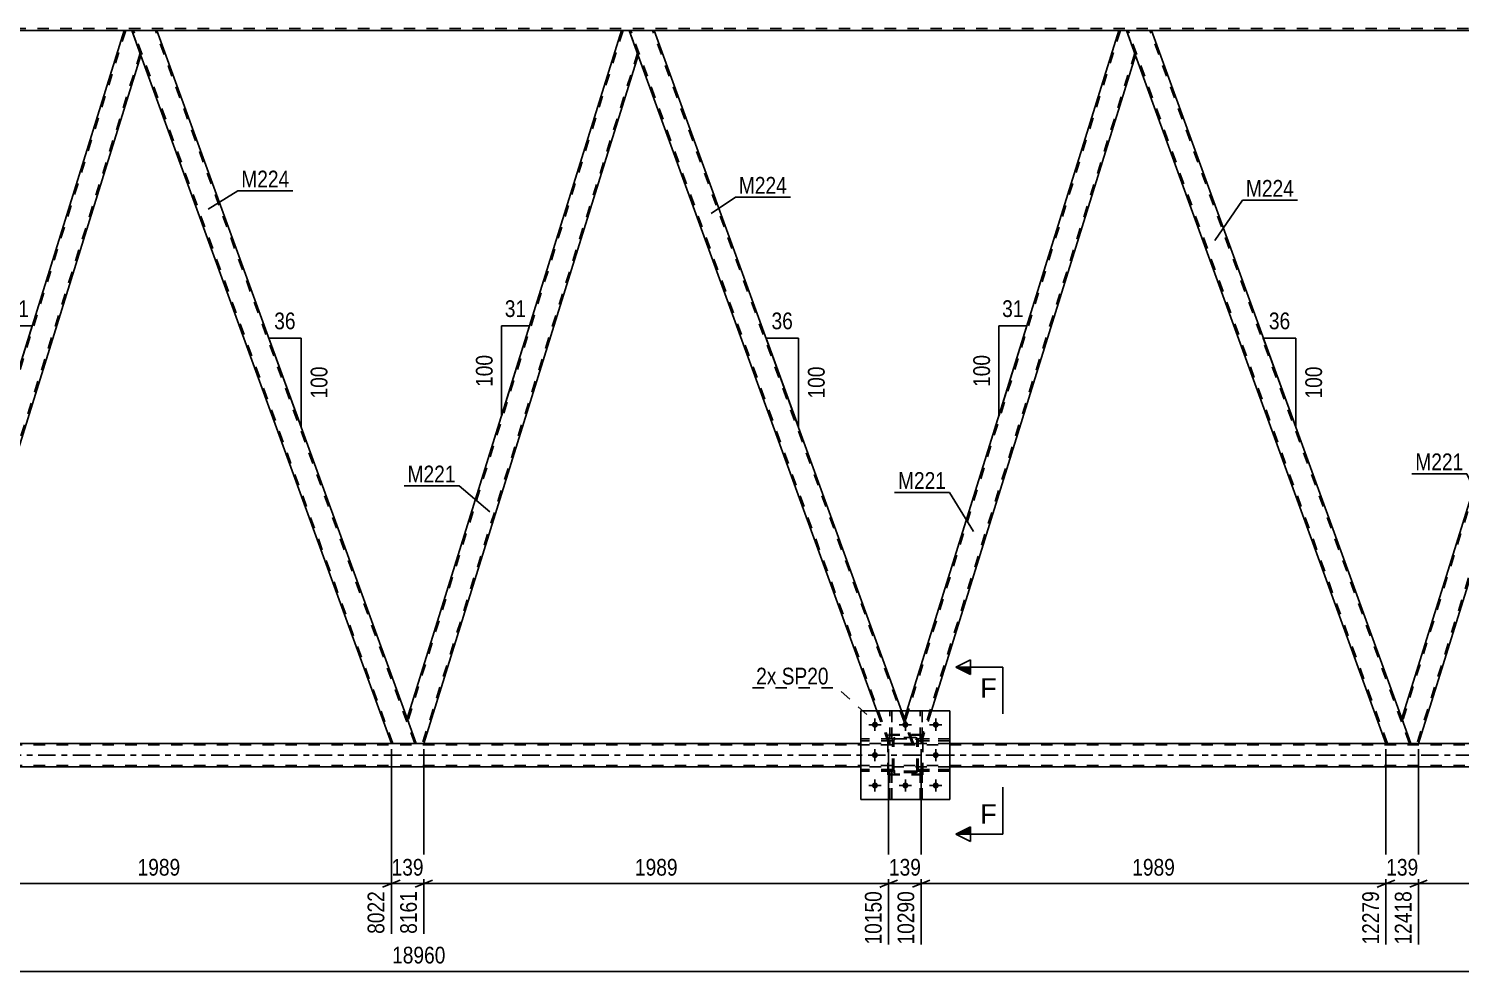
# Model space of a CAD drawing. Header units: millimetres. Extents: x 0 to 841, y 0 to 594.
# Drawn here: x 353.2 to 598.3, y 260 to 421.3 of the extents above; entities that cross this region are included whole.
import ezdxf

# ---------------------------------------------------------------- set-up
doc = ezdxf.new("R2010")
doc.units = ezdxf.units.MM
doc.linetypes.add('DXK_LINE_DOT2', pattern=[3.9198, 1.9599, -1.9599])
doc.linetypes.add('DXK_LINE_DOT3', pattern=[5.9187, 2.979, -0.9799, 0.9799, -0.9799])
doc.styles.add('Arial', font='ARIAL.TTF', dxfattribs={"height": 0.2})
doc.styles.add('Arial Narrow', font='ARIALN.TTF', dxfattribs={"height": 0.2})

# ---------------------------------------------------------------- blocks, each defined once
blk = doc.blocks.new('Part-122569384-5055 - 5043')
at = {"color": 7, "linetype": 'DXK_LINE_DOT2'}
for p, q in [((501.07, 299.5), (501.11, 299.68)), ((501.11, 299.68), (501.07, 299.5)), ((501.07, 294.46), (501.07, 299.5)), ((501.31, 299.5), (501.33, 299.59)), ((501.31, 294.46), (501.31, 299.5)), ((501.33, 299.59), (501.38, 299.67)), ((501.37, 299.94), (501.55, 299.98)), ((501.55, 299.98), (501.37, 299.94)), ((501.38, 299.67), (501.46, 299.72)), ((501.46, 299.72), (501.55, 299.74)), ((504.99, 299.98), (501.55, 299.98)), ((501.55, 299.74), (504.99, 299.74)), ((504.99, 299.98), (505.17, 299.94)), ((505.17, 299.94), (504.99, 299.98)), ((504.99, 299.74), (505.08, 299.72)), ((505.08, 299.72), (505.16, 299.67)), ((505.16, 299.67), (505.21, 299.59)), ((505.21, 299.59), (505.23, 299.5)), ((505.23, 294.46), (505.23, 299.5)), ((505.43, 299.68), (505.47, 299.5)), ((505.47, 299.5), (505.43, 299.68)), ((505.47, 294.46), (505.47, 299.5)), ((501.11, 294.27), (501.07, 294.46)), ((501.07, 294.46), (501.11, 294.27)), ((501.33, 294.37), (501.31, 294.46)), ((501.38, 294.29), (501.33, 294.37)), ((501.46, 294.24), (501.38, 294.29)), ((501.55, 294.22), (501.46, 294.24)), ((504.99, 294.22), (501.55, 294.22)), ((505.08, 294.24), (504.99, 294.22)), ((505.16, 294.29), (505.08, 294.24)), ((505.21, 294.37), (505.16, 294.29)), ((505.23, 294.46), (505.21, 294.37)), ((505.47, 294.46), (505.43, 294.27)), ((505.43, 294.27), (505.47, 294.46)), ((501.55, 293.98), (501.37, 294.01)), ((501.37, 294.01), (501.55, 293.98)), ((504.99, 293.98), (501.55, 293.98)), ((505.17, 294.01), (504.99, 293.98)), ((504.99, 293.98), (505.17, 294.01))]:
    blk.add_line(p, q, dxfattribs=at)
at = {"color": 7, "linetype": 'DXK_LINE_DOT3'}
blk.add_line((503.27, 296.98), (503.27, 296.98), dxfattribs=at)
at = {"color": 7, "linetype": 'DXK_LINE_DOT2'}
for centre, start, end in [((501.55, 299.5), 112.5, 157.5), ((501.55, 299.5), 112.5, 157.5), ((504.99, 299.5), 22.5, 67.5), ((504.99, 299.5), 22.5, 67.5), ((501.55, 294.46), 202.5, 247.5), ((501.55, 294.46), 202.5, 247.5), ((504.99, 294.46), 292.5, 337.5), ((504.99, 294.46), 292.5, 337.5)]:
    blk.add_arc(centre, 0.48, start, end, dxfattribs=at)
blk = doc.blocks.new('Part-122569384-5162 - 5043')
at = {"color": 2, "linetype": 'Continuous'}
for p, q in [((500.62, 304.58), (500.62, 304.58)), ((500.94, 304.58), (500.62, 304.58)), ((500.94, 304.58), (500.94, 304.58))]:
    blk.add_line(p, q, dxfattribs=at)
at = {"color": 7, "linetype": 'DXK_LINE_DOT2'}
for p, q in [((500.62, 299.74), (500.62, 304.58)), ((500.94, 299.74), (500.94, 304.58)), ((500.62, 300.34), (500.94, 300.34)), ((500.94, 299.74), (500.62, 299.74))]:
    blk.add_line(p, q, dxfattribs=at)
blk = doc.blocks.new('Part-122569384-5159 - 5043')
at = {"color": 7, "linetype": 'DXK_LINE_DOT2'}
for p, q in [((505.47, 299.42), (505.47, 299.74)), ((505.47, 299.74), (510.87, 299.74)), ((510.87, 299.42), (505.47, 299.42)), ((506.07, 299.42), (506.07, 299.74)), ((510.87, 299.74), (510.87, 299.42))]:
    blk.add_line(p, q, dxfattribs=at)
blk = doc.blocks.new('Part-122569384-5056 - 5043')
at = {"color": 7, "linetype": 'DXK_LINE_DOT2'}
for p, q in [((505.47, 294.22), (505.47, 294.54)), ((505.47, 294.54), (510.87, 294.54)), ((510.87, 294.22), (505.47, 294.22)), ((506.07, 294.22), (506.07, 294.54)), ((510.87, 294.54), (510.87, 294.22))]:
    blk.add_line(p, q, dxfattribs=at)
blk = doc.blocks.new('Part-122569384-5196 - 5043')
at = {"color": 2, "linetype": 'Continuous'}
for p, q in [((510.87, 304.58), (495.67, 304.58)), ((495.67, 289.38), (495.67, 304.58)), ((510.87, 289.38), (510.87, 304.58)), ((510.87, 289.38), (495.67, 289.38))]:
    blk.add_line(p, q, dxfattribs=at)
blk = doc.blocks.new('Part-122569384-5057 - 5043')
at = {"color": 7, "linetype": 'DXK_LINE_DOT2'}
for p, q in [((501.07, 299.74), (495.67, 299.74)), ((495.67, 299.42), (495.67, 299.74)), ((501.07, 299.42), (495.67, 299.42)), ((500.47, 299.42), (500.47, 299.74)), ((501.07, 299.74), (501.07, 299.42))]:
    blk.add_line(p, q, dxfattribs=at)
blk = doc.blocks.new('Part-122569384-5058 - 5043')
at = {"color": 7, "linetype": 'DXK_LINE_DOT2'}
for p, q in [((501.07, 294.54), (495.67, 294.54)), ((495.67, 294.22), (495.67, 294.54)), ((501.07, 294.22), (495.67, 294.22)), ((500.47, 294.22), (500.47, 294.54)), ((501.07, 294.54), (501.07, 294.22))]:
    blk.add_line(p, q, dxfattribs=at)
blk = doc.blocks.new('Part-122569384-5059 - 5043')
at = {"color": 2, "linetype": 'Continuous'}
for p, q in [((505.82, 304.58), (505.82, 304.58)), ((506.14, 304.58), (505.82, 304.58)), ((506.14, 304.58), (506.14, 304.58))]:
    blk.add_line(p, q, dxfattribs=at)
at = {"color": 7, "linetype": 'DXK_LINE_DOT2'}
for p, q in [((505.82, 299.74), (505.82, 304.58)), ((506.14, 299.74), (506.14, 304.58)), ((505.82, 300.34), (506.14, 300.34)), ((506.14, 299.74), (505.82, 299.74))]:
    blk.add_line(p, q, dxfattribs=at)
blk = doc.blocks.new('Part-122569384-5231 - 5043')
at = {"color": 2, "linetype": 'Continuous'}
for p, q in [((545.4, 420.98), (541.14, 420.98)), ((588.26, 303.23), (545.4, 420.98)), ((585.55, 298.98), (542.69, 416.73)), ((589.49, 298.98), (585.55, 298.98)), ((589.76, 298.98), (589.49, 298.98)), ((589.76, 298.98), (589.8, 298.98))]:
    blk.add_line(p, q, dxfattribs=at)
at = {"color": 7, "linetype": 'DXK_LINE_DOT2'}
for p, q in [((541.14, 420.98), (542.69, 416.73)), ((585.8, 298.98), (541.4, 420.98)), ((589.55, 298.98), (545.14, 420.98)), ((589.8, 298.98), (588.26, 303.23)), ((589.49, 298.98), (589.65, 298.98))]:
    blk.add_line(p, q, dxfattribs=at)
blk = doc.blocks.new('Part-122569384-5185 - 5043')
at = {"color": 7, "linetype": 'DXK_LINE_DOT2'}
for p, q in [((501.07, 299.5), (501.11, 299.68)), ((501.11, 299.68), (501.07, 299.5)), ((501.07, 294.46), (501.07, 299.5)), ((501.31, 299.5), (501.33, 299.59)), ((501.31, 294.46), (501.31, 299.5)), ((501.33, 299.59), (501.38, 299.67)), ((501.37, 299.94), (501.55, 299.98)), ((501.55, 299.98), (501.37, 299.94)), ((501.38, 299.67), (501.46, 299.72)), ((501.46, 299.72), (501.55, 299.74)), ((504.99, 299.98), (501.55, 299.98)), ((501.55, 299.74), (504.99, 299.74)), ((504.99, 299.98), (505.17, 299.94)), ((505.17, 299.94), (504.99, 299.98)), ((504.99, 299.74), (505.08, 299.72)), ((505.08, 299.72), (505.16, 299.67)), ((505.16, 299.67), (505.21, 299.59)), ((505.21, 299.59), (505.23, 299.5)), ((505.23, 294.46), (505.23, 299.5)), ((505.43, 299.68), (505.47, 299.5)), ((505.47, 299.5), (505.43, 299.68)), ((505.47, 294.46), (505.47, 299.5)), ((501.11, 294.27), (501.07, 294.46)), ((501.07, 294.46), (501.11, 294.27)), ((501.33, 294.37), (501.31, 294.46)), ((501.38, 294.29), (501.33, 294.37)), ((501.46, 294.24), (501.38, 294.29)), ((501.55, 294.22), (501.46, 294.24)), ((504.99, 294.22), (501.55, 294.22)), ((505.08, 294.24), (504.99, 294.22)), ((505.16, 294.29), (505.08, 294.24)), ((505.21, 294.37), (505.16, 294.29)), ((505.23, 294.46), (505.21, 294.37)), ((505.47, 294.46), (505.43, 294.27)), ((505.43, 294.27), (505.47, 294.46)), ((501.55, 293.98), (501.37, 294.01)), ((501.37, 294.01), (501.55, 293.98)), ((504.99, 293.98), (501.55, 293.98)), ((505.17, 294.01), (504.99, 293.98)), ((504.99, 293.98), (505.17, 294.01))]:
    blk.add_line(p, q, dxfattribs=at)
at = {"color": 7, "linetype": 'DXK_LINE_DOT3'}
blk.add_line((503.27, 296.98), (503.27, 296.98), dxfattribs=at)
at = {"color": 7, "linetype": 'DXK_LINE_DOT2'}
for centre, start, end in [((501.55, 299.5), 112.5, 157.5), ((501.55, 299.5), 112.5, 157.5), ((504.99, 299.5), 22.5, 67.5), ((504.99, 299.5), 22.5, 67.5), ((501.55, 294.46), 202.5, 247.5), ((501.55, 294.46), 202.5, 247.5), ((504.99, 294.46), 292.5, 337.5), ((504.99, 294.46), 292.5, 337.5)]:
    blk.add_arc(centre, 0.48, start, end, dxfattribs=at)
blk = doc.blocks.new('Part-122569384-5155 - 5043')
at = {"color": 7, "linetype": 'DXK_LINE_DOT2'}
for p, q in [((500.62, 299.74), (500.62, 304.58)), ((500.62, 304.58), (500.94, 304.58)), ((500.94, 304.58), (500.94, 299.74)), ((500.62, 300.34), (500.94, 300.34)), ((500.94, 299.74), (500.62, 299.74))]:
    blk.add_line(p, q, dxfattribs=at)
blk = doc.blocks.new('Part-122569384-5074 - 5043')
at = {"color": 7, "linetype": 'DXK_LINE_DOT2'}
for p, q in [((500.94, 294.22), (500.62, 294.22)), ((500.62, 294.22), (500.62, 289.38)), ((500.94, 289.38), (500.94, 294.22)), ((500.62, 293.62), (500.94, 293.62)), ((500.62, 289.38), (500.94, 289.38))]:
    blk.add_line(p, q, dxfattribs=at)
blk = doc.blocks.new('Bolt-122569384-5156 - 5043')
at = {"linetype": 'Continuous'}
for points in [[(498.59, 302.18, -1), (497.55, 302.18, -1)], [(503.79, 302.18, -1), (502.75, 302.18, -1)], [(508.99, 302.18, -1), (507.95, 302.18, -1)], [(498.59, 296.98, -1), (497.55, 296.98, -1)], [(508.99, 296.98, -1), (507.95, 296.98, -1)], [(498.59, 291.78, -1), (497.55, 291.78, -1)], [(503.79, 291.78, -1), (502.75, 291.78, -1)], [(508.99, 291.78, -1), (507.95, 291.78, -1)]]:
    blk.add_hatch(color=1, dxfattribs=at).paths.add_polyline_path(points)
at = {"color": 1, "linetype": 'Continuous'}
for p, q in [((499.11, 302.18), (497.03, 302.18)), ((498.07, 303.22), (498.07, 301.14)), ((504.31, 302.18), (502.23, 302.18)), ((503.27, 303.22), (503.27, 301.14)), ((509.51, 302.18), (507.43, 302.18)), ((508.47, 303.22), (508.47, 301.14)), ((499.11, 296.98), (497.03, 296.98)), ((498.07, 298.02), (498.07, 295.94)), ((509.51, 296.98), (507.43, 296.98)), ((508.47, 298.02), (508.47, 295.94)), ((499.11, 291.78), (497.03, 291.78)), ((498.07, 292.82), (498.07, 290.74)), ((504.31, 291.78), (502.23, 291.78)), ((503.27, 292.82), (503.27, 290.74)), ((509.51, 291.78), (507.43, 291.78)), ((508.47, 292.82), (508.47, 290.74))]:
    blk.add_line(p, q, dxfattribs=at)
blk = doc.blocks.new('Part-122569384-5081 - 5043')
at = {"color": 7, "linetype": 'DXK_LINE_DOT2'}
for p, q in [((501.07, 294.54), (495.67, 294.54)), ((495.67, 294.54), (495.67, 294.22)), ((501.07, 294.22), (495.67, 294.22)), ((500.47, 294.22), (500.47, 294.54)), ((501.07, 294.22), (501.07, 294.54))]:
    blk.add_line(p, q, dxfattribs=at)
blk = doc.blocks.new('Part-122569384-5143 - 5043')
at = {"color": 2, "linetype": 'Continuous'}
for p, q in [((624.92, 420.84), (588.26, 303.23)), ((626.42, 420.58), (627.82, 416.73)), ((627.82, 416.73), (591.12, 298.98)), ((589.8, 298.98), (588.26, 303.23)), ((591.08, 298.98), (589.8, 298.98)), ((591.12, 298.98), (591.08, 298.98))]:
    blk.add_line(p, q, dxfattribs=at)
at = {"color": 7, "linetype": 'DXK_LINE_DOT2'}
for p, q in [((625.21, 420.98), (588.39, 302.86)), ((624.96, 420.98), (624.92, 420.84)), ((626.28, 420.98), (624.96, 420.98)), ((626.42, 420.58), (626.28, 420.98)), ((627.69, 417.1), (590.87, 298.98)), ((591.12, 298.98), (591.12, 298.98))]:
    blk.add_line(p, q, dxfattribs=at)
blk = doc.blocks.new('Part-122569384-5148 - 5043')
at = {"color": 2, "linetype": 'Continuous'}
for p, q in [((460.27, 420.98), (456.01, 420.98)), ((502.63, 304.58), (460.27, 420.98)), ((498.37, 304.58), (457.56, 416.73))]:
    blk.add_line(p, q, dxfattribs=at)
at = {"color": 7, "linetype": 'DXK_LINE_DOT2'}
for p, q in [((456.01, 420.98), (457.56, 416.73)), ((500.67, 298.98), (456.26, 420.98)), ((504.41, 298.98), (460.01, 420.98)), ((500.41, 298.98), (498.37, 304.58)), ((504.67, 298.98), (502.63, 304.58)), ((504.67, 298.98), (500.41, 298.98))]:
    blk.add_line(p, q, dxfattribs=at)
blk = doc.blocks.new('Bolt-122569384-5175 - 5043')
at = {"color": 1, "linetype": 'Continuous'}
for p, q in [((497.03, 302.18), (497.72, 302.18)), ((498.07, 303.22), (498.07, 302.53)), ((498.07, 301.14), (498.07, 301.83)), ((499.11, 302.18), (498.42, 302.18)), ((502.23, 302.18), (502.92, 302.18)), ((503.27, 303.22), (503.27, 302.53)), ((503.27, 301.14), (503.27, 301.83)), ((504.31, 302.18), (503.62, 302.18)), ((507.43, 302.18), (508.12, 302.18)), ((508.47, 303.22), (508.47, 302.53)), ((508.47, 301.14), (508.47, 301.83)), ((509.51, 302.18), (508.82, 302.18)), ((497.03, 296.98), (497.72, 296.98)), ((498.07, 298.02), (498.07, 297.33)), ((498.07, 295.94), (498.07, 296.63)), ((499.11, 296.98), (498.42, 296.98)), ((507.43, 296.98), (508.12, 296.98)), ((508.47, 298.02), (508.47, 297.33)), ((508.47, 295.94), (508.47, 296.63)), ((509.51, 296.98), (508.82, 296.98)), ((497.03, 291.78), (497.72, 291.78)), ((498.07, 292.82), (498.07, 292.13)), ((499.11, 291.78), (498.42, 291.78)), ((502.23, 291.78), (502.92, 291.78)), ((503.27, 292.82), (503.27, 292.13)), ((504.31, 291.78), (503.62, 291.78)), ((507.43, 291.78), (508.12, 291.78)), ((508.47, 292.82), (508.47, 292.13)), ((509.51, 291.78), (508.82, 291.78)), ((498.07, 290.74), (498.07, 291.43)), ((503.27, 290.74), (503.27, 291.43)), ((508.47, 290.74), (508.47, 291.43))]:
    blk.add_line(p, q, dxfattribs=at)
blk = doc.blocks.new('Part-122569384-5181 - 5043')
at = {"color": 7, "linetype": 'DXK_LINE_DOT2'}
for p, q in [((505.82, 289.38), (505.82, 294.22)), ((505.82, 294.22), (506.14, 294.22)), ((506.14, 294.22), (506.14, 289.38)), ((505.82, 293.62), (506.14, 293.62)), ((506.14, 289.38), (505.82, 289.38))]:
    blk.add_line(p, q, dxfattribs=at)
blk = doc.blocks.new('Part-122569384-5186 - 5043')
at = {"color": 7, "linetype": 'DXK_LINE_DOT2'}
for p, q in [((506.27, 300.38), (500.27, 300.38)), ((500.27, 293.58), (500.27, 300.38)), ((506.27, 293.58), (506.27, 300.38)), ((506.27, 293.58), (500.27, 293.58))]:
    blk.add_line(p, q, dxfattribs=at)
blk = doc.blocks.new('Part-122569384-5191 - 5043')
at = {"color": 7, "linetype": 'DXK_LINE_DOT2'}
for p, q in [((775.43, 298.74), (94.41, 298.74)), ((420.85, 298.98), (415.28, 298.98)), ((510.87, 298.98), (495.67, 298.98)), ((591.12, 298.98), (585.55, 298.98)), ((775.43, 295.22), (94.41, 295.22)), ((510.87, 294.98), (495.67, 294.98))]:
    blk.add_line(p, q, dxfattribs=at)
at = {"color": 7, "linetype": 'DXK_LINE_DOT3'}
blk.add_line((94.41, 296.98), (775.43, 296.98), dxfattribs=at)
at = {"color": 2, "linetype": 'Continuous'}
for p, q in [((415.28, 298.98), (335.72, 298.98)), ((495.67, 298.98), (420.85, 298.98)), ((585.55, 298.98), (510.87, 298.98)), ((665.94, 298.98), (591.12, 298.98)), ((495.67, 294.98), (255.47, 294.98)), ((665.94, 294.98), (510.87, 294.98))]:
    blk.add_line(p, q, dxfattribs=at)
blk = doc.blocks.new('Part-122569384-5199 - 5043')
at = {"color": 7, "linetype": 'DXK_LINE_DOT2'}
for p, q in [((505.82, 299.74), (505.82, 304.58)), ((505.82, 304.58), (506.14, 304.58)), ((506.14, 304.58), (506.14, 299.74)), ((505.82, 300.34), (506.14, 300.34)), ((506.14, 299.74), (505.82, 299.74))]:
    blk.add_line(p, q, dxfattribs=at)
blk = doc.blocks.new('Part-122569384-5220 - 5043')
at = {"color": 7, "linetype": 'DXK_LINE_DOT2'}
for p, q in [((748.62, 421.3), (48.55, 421.3)), ((720.06, 420.98), (199.29, 420.98)), ((375.13, 420.98), (369.56, 420.98)), ((460.27, 420.98), (454.69, 420.98)), ((545.4, 420.98), (539.82, 420.98))]:
    blk.add_line(p, q, dxfattribs=at)
at = {"color": 2, "linetype": 'Continuous'}
for p, q in [((369.56, 420.98), (290, 420.98)), ((454.69, 420.98), (375.13, 420.98)), ((539.82, 420.98), (460.27, 420.98)), ((624.92, 420.98), (545.4, 420.98))]:
    blk.add_line(p, q, dxfattribs=at)
blk = doc.blocks.new('Part-122569384-5226 - 5043')
at = {"color": 7, "linetype": 'DXK_LINE_DOT2'}
for p, q in [((540.08, 420.98), (503.26, 302.86)), ((542.55, 417.1), (505.74, 298.98)), ((503.54, 304.58), (503.12, 303.23)), ((507.73, 304.58), (505.99, 298.98)), ((504.67, 298.98), (503.12, 303.23)), ((505.99, 298.98), (504.67, 298.98))]:
    blk.add_line(p, q, dxfattribs=at)
at = {"color": 2, "linetype": 'Continuous'}
for p, q in [((539.82, 420.98), (503.54, 304.58)), ((541.14, 420.98), (539.82, 420.98)), ((542.69, 416.73), (541.14, 420.98)), ((542.69, 416.73), (507.73, 304.58))]:
    blk.add_line(p, q, dxfattribs=at)
blk = doc.blocks.new('Part-122569384-5251 - 5043')
at = {"color": 2, "linetype": 'Continuous'}
for p, q in [((454.69, 420.98), (417.99, 303.23)), ((456.01, 420.98), (454.69, 420.98)), ((457.56, 416.73), (456.01, 420.98)), ((457.56, 416.73), (420.85, 298.98)), ((419.54, 298.98), (417.99, 303.23)), ((420.82, 298.98), (419.54, 298.98)), ((420.85, 298.98), (420.82, 298.98))]:
    blk.add_line(p, q, dxfattribs=at)
at = {"color": 7, "linetype": 'DXK_LINE_DOT2'}
for p, q in [((454.94, 420.98), (418.12, 302.86)), ((457.42, 417.1), (420.6, 298.98)), ((420.58, 298.98), (420.54, 298.98)), ((420.85, 298.98), (420.85, 298.98))]:
    blk.add_line(p, q, dxfattribs=at)
blk = doc.blocks.new('Part-122569384-5261 - 5043')
at = {"color": 7, "linetype": 'DXK_LINE_DOT2'}
for p, q in [((510.87, 299.74), (505.47, 299.74)), ((505.47, 299.74), (505.47, 299.42)), ((505.47, 299.42), (510.87, 299.42)), ((506.07, 299.42), (506.07, 299.74)), ((510.87, 299.42), (510.87, 299.74))]:
    blk.add_line(p, q, dxfattribs=at)
blk = doc.blocks.new('Part-122569384-5264 - 5043')
at = {"color": 7, "linetype": 'DXK_LINE_DOT2'}
for p, q in [((510.87, 294.54), (505.47, 294.54)), ((505.47, 294.54), (505.47, 294.22)), ((505.47, 294.22), (510.87, 294.22)), ((506.07, 294.22), (506.07, 294.54)), ((510.87, 294.22), (510.87, 294.54))]:
    blk.add_line(p, q, dxfattribs=at)
blk = doc.blocks.new('Part-122569384-5295 - 5043')
at = {"color": 7, "linetype": 'DXK_LINE_DOT2'}
for p, q in [((495.67, 304.58), (510.87, 304.58)), ((495.67, 304.58), (495.67, 289.38)), ((510.87, 304.58), (510.87, 289.38)), ((495.67, 289.38), (510.87, 289.38))]:
    blk.add_line(p, q, dxfattribs=at)
blk = doc.blocks.new('Part-122569384-5340 - 5043')
at = {"color": 7, "linetype": 'DXK_LINE_DOT2'}
for p, q in [((500.62, 289.38), (500.62, 294.22)), ((500.62, 294.22), (500.94, 294.22)), ((500.94, 294.22), (500.94, 289.38)), ((500.62, 293.62), (500.94, 293.62)), ((500.94, 289.38), (500.62, 289.38))]:
    blk.add_line(p, q, dxfattribs=at)
blk = doc.blocks.new('Part-122569384-5347 - 5043')
at = {"color": 7, "linetype": 'DXK_LINE_DOT2'}
for p, q in [((501.07, 299.74), (495.67, 299.74)), ((495.67, 299.74), (495.67, 299.42)), ((501.07, 299.42), (495.67, 299.42)), ((500.47, 299.42), (500.47, 299.74)), ((501.07, 299.42), (501.07, 299.74))]:
    blk.add_line(p, q, dxfattribs=at)
blk = doc.blocks.new('Part-122569384-5489 - 5043')
at = {"color": 2, "linetype": 'Continuous'}
for p, q in [((375.13, 420.98), (370.87, 420.98)), ((417.99, 303.23), (375.13, 420.98)), ((415.28, 298.98), (372.42, 416.73)), ((419.22, 298.98), (415.28, 298.98)), ((419.5, 298.98), (419.22, 298.98)), ((419.5, 298.98), (419.54, 298.98))]:
    blk.add_line(p, q, dxfattribs=at)
at = {"color": 7, "linetype": 'DXK_LINE_DOT2'}
for p, q in [((370.87, 420.98), (372.42, 416.73)), ((415.53, 298.98), (371.13, 420.98)), ((419.28, 298.98), (374.88, 420.98)), ((419.54, 298.98), (417.99, 303.23)), ((419.22, 298.98), (419.39, 298.98))]:
    blk.add_line(p, q, dxfattribs=at)
blk = doc.blocks.new('Part-122569384-5494 - 5043')
at = {"color": 2, "linetype": 'Continuous'}
for p, q in [((369.56, 420.98), (332.85, 303.23)), ((370.87, 420.98), (369.56, 420.98)), ((372.42, 416.73), (370.87, 420.98)), ((372.42, 416.73), (335.72, 298.98)), ((334.4, 298.98), (332.85, 303.23)), ((335.68, 298.98), (334.4, 298.98)), ((335.72, 298.98), (335.68, 298.98))]:
    blk.add_line(p, q, dxfattribs=at)
at = {"color": 7, "linetype": 'DXK_LINE_DOT2'}
for p, q in [((369.81, 420.98), (332.99, 302.86)), ((372.29, 417.1), (335.47, 298.98)), ((335.45, 298.98), (335.41, 298.98)), ((335.72, 298.98), (335.72, 298.98))]:
    blk.add_line(p, q, dxfattribs=at)
blk = doc.blocks.new('Part-122569384-5521 - 5043')
at = {"color": 7, "linetype": 'DXK_LINE_DOT2'}
for p, q in [((506.14, 294.22), (505.82, 294.22)), ((505.82, 294.22), (505.82, 289.38)), ((506.14, 289.38), (506.14, 294.22)), ((505.82, 293.62), (506.14, 293.62)), ((505.82, 289.38), (506.14, 289.38))]:
    blk.add_line(p, q, dxfattribs=at)
blk = doc.blocks.new('Part-122569384-5548 - 5043')
at = {"color": 7, "linetype": 'DXK_LINE_DOT2'}
for p, q in [((506.27, 300.51), (500.27, 300.51)), ((500.27, 293.71), (500.27, 300.51)), ((506.27, 293.71), (506.27, 300.51)), ((506.27, 293.71), (500.27, 293.71))]:
    blk.add_line(p, q, dxfattribs=at)
blk = doc.blocks.new('AngleDimension-122569384-16013 - 5043')
at = {"color": 7, "linetype": 'Continuous'}
for p, q in [((398.7, 356.23), (394.29, 368.35)), ((399.83, 368.35), (394.29, 368.35)), ((399.83, 353.13), (394.29, 368.35)), ((399.83, 353.13), (399.83, 368.35))]:
    blk.add_line(p, q, dxfattribs=at)
at = {"color": 0}
for points in [[(399.48, 369.25), (399.48, 373.45), (394.63, 373.45), (394.63, 369.25)], [(404.93, 364.08), (400.73, 364.08), (400.73, 357.4), (404.93, 357.4)]]:
    blk.add_wipeout(points, dxfattribs=at)
at = {"color": 3, "style": 'Arial Narrow'}
blk.add_text('36', height=2.863, dxfattribs=at).set_placement((395.23, 369.85))
blk.add_text('100', height=2.863, rotation=90.0002, dxfattribs=at).set_placement((404.33, 358))
blk = doc.blocks.new('StraightDimension-122569384-18373 - 5043')
at = {"color": 7, "linetype": 'Continuous'}
for p, q in [((591.12, 297.98), (591.12, 264.56)), ((670.68, 297.98), (670.68, 264.56)), ((592.62, 275.6), (589.62, 274.4)), ((591.12, 275), (670.68, 275)), ((669.18, 274.4), (672.18, 275.6))]:
    blk.add_line(p, q, dxfattribs=at)
at = {"color": 0}
blk.add_wipeout([(635.16, 275.75), (635.16, 279.95), (626.64, 279.95), (626.64, 275.75)], dxfattribs=at)
at = {"color": 0, "linetype": 'Continuous'}
blk.add_wipeout([(670.08, 274.3), (665.88, 274.3), (665.88, 263.96), (670.08, 263.96)], dxfattribs=at)
at = {"color": 3, "style": 'Arial Narrow'}
blk.add_text('1989', height=2.863, dxfattribs=at).set_placement((627.24, 276.35))
at = {"color": 3, "linetype": 'Continuous', "style": 'Arial Narrow'}
blk.add_text('14407', height=2.863, rotation=90.0002, dxfattribs=at).set_placement((669.48, 264.56))
blk = doc.blocks.new('StraightDimension-122569384-18377 - 5043')
at = {"color": 7, "linetype": 'Continuous'}
for p, q in [((420.85, 297.98), (420.85, 266.39)), ((500.41, 297.98), (500.41, 264.56)), ((422.35, 275.6), (419.35, 274.4)), ((420.85, 275), (500.41, 275)), ((498.91, 274.4), (501.91, 275.6))]:
    blk.add_line(p, q, dxfattribs=at)
at = {"color": 0}
blk.add_wipeout([(464.89, 275.75), (464.89, 279.95), (456.38, 279.95), (456.38, 275.75)], dxfattribs=at)
at = {"color": 0, "linetype": 'Continuous'}
blk.add_wipeout([(499.81, 274.3), (495.61, 274.3), (495.61, 263.96), (499.81, 263.96)], dxfattribs=at)
at = {"color": 3, "style": 'Arial Narrow'}
blk.add_text('1989', height=2.863, dxfattribs=at).set_placement((456.98, 276.35))
at = {"color": 3, "linetype": 'Continuous', "style": 'Arial Narrow'}
blk.add_text('10150', height=2.863, rotation=90.0002, dxfattribs=at).set_placement((499.21, 264.56))
blk = doc.blocks.new('StraightDimension-122569384-18375 - 5043')
at = {"color": 7, "linetype": 'Continuous'}
for p, q in [((505.99, 297.98), (505.99, 264.56)), ((585.55, 297.98), (585.55, 264.56)), ((507.49, 275.6), (504.49, 274.4)), ((505.99, 275), (585.55, 275)), ((584.05, 274.4), (587.05, 275.6))]:
    blk.add_line(p, q, dxfattribs=at)
at = {"color": 0}
blk.add_wipeout([(550.02, 275.75), (550.02, 279.95), (541.51, 279.95), (541.51, 275.75)], dxfattribs=at)
at = {"color": 0, "linetype": 'Continuous'}
blk.add_wipeout([(584.95, 274.3), (580.75, 274.3), (580.75, 263.96), (584.95, 263.96)], dxfattribs=at)
at = {"color": 3, "style": 'Arial Narrow'}
blk.add_text('1989', height=2.863, dxfattribs=at).set_placement((542.11, 276.35))
at = {"color": 3, "linetype": 'Continuous', "style": 'Arial Narrow'}
blk.add_text('12279', height=2.863, rotation=90.0002, dxfattribs=at).set_placement((584.35, 264.56))
blk = doc.blocks.new('AngleDimension-122569384-5957 - 5043')
at = {"color": 7, "linetype": 'Continuous'}
for p, q in [((519.26, 370.45), (524.08, 370.45)), ((519.26, 354.99), (524.08, 370.45)), ((519.26, 354.99), (519.26, 370.45)), ((519.72, 356.47), (524.08, 370.45))]:
    blk.add_line(p, q, dxfattribs=at)
at = {"color": 0}
for points in [[(524.09, 371.35), (524.09, 375.55), (519.24, 375.55), (519.24, 371.35)], [(518.36, 366.06), (514.16, 366.06), (514.16, 359.38), (518.36, 359.38)]]:
    blk.add_wipeout(points, dxfattribs=at)
at = {"color": 3, "style": 'Arial Narrow'}
blk.add_text('31', height=2.863, dxfattribs=at).set_placement((519.84, 371.95))
blk.add_text('100', height=2.863, rotation=90.0002, dxfattribs=at).set_placement((517.76, 359.98))
blk = doc.blocks.new('StraightDimension-122569384-18378 - 5043')
at = {"color": 7, "linetype": 'Continuous'}
for p, q in [((415.28, 297.98), (415.28, 266.39)), ((420.85, 297.98), (420.85, 266.39)), ((413.78, 274.4), (416.78, 275.6)), ((415.28, 275), (420.85, 275)), ((422.35, 275.6), (419.35, 274.4))]:
    blk.add_line(p, q, dxfattribs=at)
at = {"color": 0}
blk.add_wipeout([(421.41, 275.75), (421.41, 279.95), (414.72, 279.95), (414.72, 275.75)], dxfattribs=at)
at = {"color": 0, "linetype": 'Continuous'}
blk.add_wipeout([(420.25, 274.3), (416.05, 274.3), (416.05, 265.79), (420.25, 265.79)], dxfattribs=at)
at = {"color": 3, "style": 'Arial Narrow'}
blk.add_text('139', height=2.863, dxfattribs=at).set_placement((415.32, 276.35))
at = {"color": 3, "linetype": 'Continuous', "style": 'Arial Narrow'}
blk.add_text('8161', height=2.863, rotation=90.0002, dxfattribs=at).set_placement((419.65, 266.39))
blk = doc.blocks.new('AngleDimension-122569384-5785 - 5043')
at = {"color": 7, "linetype": 'Continuous'}
for p, q in [((348.99, 370.45), (353.81, 370.45)), ((348.99, 354.99), (353.81, 370.45)), ((348.99, 354.99), (348.99, 370.45)), ((349.45, 356.47), (353.81, 370.45))]:
    blk.add_line(p, q, dxfattribs=at)
at = {"color": 0}
for points in [[(353.83, 371.35), (353.83, 375.55), (348.97, 375.55), (348.97, 371.35)], [(348.09, 366.06), (343.89, 366.06), (343.89, 359.38), (348.09, 359.38)]]:
    blk.add_wipeout(points, dxfattribs=at)
at = {"color": 3, "style": 'Arial Narrow'}
blk.add_text('31', height=2.863, dxfattribs=at).set_placement((349.57, 371.95))
blk.add_text('100', height=2.863, rotation=90.0002, dxfattribs=at).set_placement((347.49, 359.98))
blk = doc.blocks.new('AngleDimension-122569384-5946 - 5043')
at = {"color": 7, "linetype": 'Continuous'}
for p, q in [((434.12, 370.45), (438.94, 370.45)), ((434.12, 354.99), (438.94, 370.45)), ((434.12, 354.99), (434.12, 370.45)), ((434.58, 356.47), (438.94, 370.45))]:
    blk.add_line(p, q, dxfattribs=at)
at = {"color": 0}
for points in [[(438.96, 371.35), (438.96, 375.55), (434.1, 375.55), (434.1, 371.35)], [(433.22, 366.06), (429.02, 366.06), (429.02, 359.38), (433.22, 359.38)]]:
    blk.add_wipeout(points, dxfattribs=at)
at = {"color": 3, "style": 'Arial Narrow'}
blk.add_text('31', height=2.863, dxfattribs=at).set_placement((434.7, 371.95))
blk.add_text('100', height=2.863, rotation=90.0002, dxfattribs=at).set_placement((432.62, 359.98))
blk = doc.blocks.new('StraightDimension-122569384-6560 - 5043')
at = {"color": 7, "linetype": 'Continuous'}
blk.add_line((47.91, 259.97), (792.05, 259.97), dxfattribs=at)
at = {"color": 0}
blk.add_wipeout([(425.15, 260.72), (425.15, 264.92), (414.81, 264.92), (414.81, 260.72)], dxfattribs=at)
at = {"color": 3, "style": 'Arial Narrow'}
blk.add_text('18960', height=2.863, dxfattribs=at).set_placement((415.41, 261.32))
blk = doc.blocks.new('AngleDimension-122569384-16027 - 5043')
at = {"color": 7, "linetype": 'Continuous'}
for p, q in [((483.83, 356.23), (479.42, 368.35)), ((484.96, 368.35), (479.42, 368.35)), ((484.96, 353.13), (479.42, 368.35)), ((484.96, 353.13), (484.96, 368.35))]:
    blk.add_line(p, q, dxfattribs=at)
at = {"color": 0}
for points in [[(484.62, 369.25), (484.62, 373.45), (479.76, 373.45), (479.76, 369.25)], [(490.06, 364.08), (485.86, 364.08), (485.86, 357.4), (490.06, 357.4)]]:
    blk.add_wipeout(points, dxfattribs=at)
at = {"color": 3, "style": 'Arial Narrow'}
blk.add_text('36', height=2.863, dxfattribs=at).set_placement((480.36, 369.85))
blk.add_text('100', height=2.863, rotation=90.0002, dxfattribs=at).set_placement((489.46, 358))
blk = doc.blocks.new('AngleDimension-122569384-16041 - 5043')
at = {"color": 7, "linetype": 'Continuous'}
for p, q in [((568.97, 356.23), (564.55, 368.35)), ((570.1, 368.35), (564.55, 368.35)), ((570.1, 353.13), (564.55, 368.35)), ((570.1, 353.13), (570.1, 368.35))]:
    blk.add_line(p, q, dxfattribs=at)
at = {"color": 0}
for points in [[(569.75, 369.25), (569.75, 373.45), (564.9, 373.45), (564.9, 369.25)], [(575.19, 364.08), (570.99, 364.08), (570.99, 357.4), (575.19, 357.4)]]:
    blk.add_wipeout(points, dxfattribs=at)
at = {"color": 3, "style": 'Arial Narrow'}
blk.add_text('36', height=2.863, dxfattribs=at).set_placement((565.5, 369.85))
blk.add_text('100', height=2.863, rotation=90.0002, dxfattribs=at).set_placement((574.6, 358))
blk = doc.blocks.new('StraightDimension-122569384-18374 - 5043')
at = {"color": 7, "linetype": 'Continuous'}
for p, q in [((585.55, 297.98), (585.55, 264.56)), ((591.12, 297.98), (591.12, 264.56)), ((584.05, 274.4), (587.05, 275.6)), ((585.55, 275), (591.12, 275)), ((592.62, 275.6), (589.62, 274.4))]:
    blk.add_line(p, q, dxfattribs=at)
at = {"color": 0}
blk.add_wipeout([(591.68, 275.75), (591.68, 279.95), (584.99, 279.95), (584.99, 275.75)], dxfattribs=at)
at = {"color": 0, "linetype": 'Continuous'}
blk.add_wipeout([(590.52, 274.3), (586.32, 274.3), (586.32, 263.96), (590.52, 263.96)], dxfattribs=at)
at = {"color": 3, "style": 'Arial Narrow'}
blk.add_text('139', height=2.863, dxfattribs=at).set_placement((585.59, 276.35))
at = {"color": 3, "linetype": 'Continuous', "style": 'Arial Narrow'}
blk.add_text('12418', height=2.863, rotation=90.0002, dxfattribs=at).set_placement((589.92, 264.56))
blk = doc.blocks.new('StraightDimension-122569384-18376 - 5043')
at = {"color": 7, "linetype": 'Continuous'}
for p, q in [((500.41, 297.98), (500.41, 264.56)), ((505.99, 297.98), (505.99, 264.56)), ((498.91, 274.4), (501.91, 275.6)), ((500.41, 275), (505.99, 275)), ((507.49, 275.6), (504.49, 274.4))]:
    blk.add_line(p, q, dxfattribs=at)
at = {"color": 0}
blk.add_wipeout([(506.54, 275.75), (506.54, 279.95), (499.86, 279.95), (499.86, 275.75)], dxfattribs=at)
at = {"color": 0, "linetype": 'Continuous'}
blk.add_wipeout([(505.39, 274.3), (501.19, 274.3), (501.19, 263.96), (505.39, 263.96)], dxfattribs=at)
at = {"color": 3, "style": 'Arial Narrow'}
blk.add_text('139', height=2.863, dxfattribs=at).set_placement((500.46, 276.35))
at = {"color": 3, "linetype": 'Continuous', "style": 'Arial Narrow'}
blk.add_text('10290', height=2.863, rotation=90.0002, dxfattribs=at).set_placement((504.79, 264.56))
blk = doc.blocks.new('StraightDimension-122569384-18379 - 5043')
at = {"color": 7, "linetype": 'Continuous'}
for p, q in [((335.72, 297.98), (335.72, 266.39)), ((415.28, 297.98), (415.28, 266.39)), ((337.22, 275.6), (334.22, 274.4)), ((335.72, 275), (415.28, 275)), ((413.78, 274.4), (416.78, 275.6))]:
    blk.add_line(p, q, dxfattribs=at)
at = {"color": 0}
blk.add_wipeout([(379.75, 275.75), (379.75, 279.95), (371.24, 279.95), (371.24, 275.75)], dxfattribs=at)
at = {"color": 0, "linetype": 'Continuous'}
blk.add_wipeout([(414.68, 274.3), (410.48, 274.3), (410.48, 265.79), (414.68, 265.79)], dxfattribs=at)
at = {"color": 3, "style": 'Arial Narrow'}
blk.add_text('1989', height=2.863, dxfattribs=at).set_placement((371.84, 276.35))
at = {"color": 3, "linetype": 'Continuous', "style": 'Arial Narrow'}
blk.add_text('8022', height=2.863, rotation=90.0002, dxfattribs=at).set_placement((414.08, 266.39))
blk = doc.blocks.new('Mark-122569384-5139 - 5043')
at = {"color": 0}
blk.add_wipeout([(598.79, 345.73), (598.79, 348.73), (590.57, 348.73), (590.57, 345.73)], dxfattribs=at)
blk.add_wipeout([(598.79, 345.73), (598.79, 348.73), (590.57, 348.73), (590.57, 345.73)], dxfattribs=at)
at = {"color": 30, "linetype": 'Continuous'}
for p in [(589.97, 345.13), (601.98, 339.62)]:
    blk.add_line(p, (599.39, 345.13), dxfattribs=at)
at = {"color": 3, "style": 'Arial Narrow'}
blk.add_text('M221', height=2.863, dxfattribs=at).set_placement((590.57, 345.73))
blk = doc.blocks.new('Mark-122569384-5247 - 5043')
at = {"color": 0}
blk.add_wipeout([(426.28, 343.65), (426.28, 346.65), (418.05, 346.65), (418.05, 343.65)], dxfattribs=at)
blk.add_wipeout([(426.28, 343.65), (426.28, 346.65), (418.05, 346.65), (418.05, 343.65)], dxfattribs=at)
at = {"color": 30, "linetype": 'Continuous'}
for p in [(417.45, 343.05), (432.13, 338.6)]:
    blk.add_line(p, (426.88, 343.05), dxfattribs=at)
at = {"color": 3, "style": 'Arial Narrow'}
blk.add_text('M221', height=2.863, dxfattribs=at).set_placement((418.05, 343.65))
blk = doc.blocks.new('Mark-122569384-5144 - 5043')
at = {"color": 0}
blk.add_wipeout([(482.99, 393.06), (482.99, 396.06), (474.77, 396.06), (474.77, 393.06)], dxfattribs=at)
blk.add_wipeout([(482.99, 393.06), (482.99, 396.06), (474.77, 396.06), (474.77, 393.06)], dxfattribs=at)
at = {"color": 30, "linetype": 'Continuous'}
for p, q in [((470.04, 389.64), (474.17, 392.46)), ((474.17, 392.46), (483.59, 392.46))]:
    blk.add_line(p, q, dxfattribs=at)
at = {"color": 3, "style": 'Arial Narrow'}
blk.add_text('M224', height=2.863, dxfattribs=at).set_placement((474.77, 393.06))
blk = doc.blocks.new('Mark-122569384-5222 - 5043')
at = {"color": 0}
blk.add_wipeout([(510.25, 342.54), (510.25, 345.54), (502.02, 345.54), (502.02, 342.54)], dxfattribs=at)
blk.add_wipeout([(510.25, 342.54), (510.25, 345.54), (502.02, 345.54), (502.02, 342.54)], dxfattribs=at)
at = {"color": 30, "linetype": 'Continuous'}
for p in [(501.42, 341.94), (514.92, 335.23)]:
    blk.add_line(p, (510.85, 341.94), dxfattribs=at)
at = {"color": 3, "style": 'Arial Narrow'}
blk.add_text('M221', height=2.863, dxfattribs=at).set_placement((502.02, 342.54))
blk = doc.blocks.new('Mark-122569384-5227 - 5043')
at = {"color": 0}
blk.add_wipeout([(569.8, 392.54), (569.8, 395.54), (561.57, 395.54), (561.57, 392.54)], dxfattribs=at)
blk.add_wipeout([(569.8, 392.54), (569.8, 395.54), (561.57, 395.54), (561.57, 392.54)], dxfattribs=at)
at = {"color": 30, "linetype": 'Continuous'}
for p, q in [((556.24, 385.07), (560.97, 391.94)), ((560.97, 391.94), (570.4, 391.94))]:
    blk.add_line(p, q, dxfattribs=at)
at = {"color": 3, "style": 'Arial Narrow'}
blk.add_text('M224', height=2.863, dxfattribs=at).set_placement((561.57, 392.54))
blk = doc.blocks.new('MarkSet-122569384-6989 - 5043')
at = {"color": 30, "linetype": 'DXK_LINE_DOT2'}
blk.add_line((496.68, 303.95), (491.64, 308.47), dxfattribs=at)
at = {"color": 0}
blk.add_wipeout([(481.2, 309.07), (481.2, 312.07), (477.73, 312.07), (477.73, 309.07)], dxfattribs=at)
blk.add_wipeout([(481.2, 309.07), (481.2, 312.07), (477.73, 312.07), (477.73, 309.07)], dxfattribs=at)
blk.add_wipeout([(490.14, 309.07), (490.14, 312.07), (482.1, 312.07), (482.1, 309.07)], dxfattribs=at)
blk.add_wipeout([(490.14, 309.07), (490.14, 312.07), (482.1, 312.07), (482.1, 309.07)], dxfattribs=at)
at = {"color": 30, "linetype": 'DXK_LINE_DOT2'}
blk.add_line((477.13, 308.47), (491.64, 308.47), dxfattribs=at)
at = {"color": 3, "style": 'Arial Narrow'}
for s, p in [('2x', (477.73, 309.07)), ('SP20', (482.1, 309.07))]:
    blk.add_text(s, height=2.863, dxfattribs=at).set_placement(p)
blk = doc.blocks.new('Mark-122569384-5485 - 5043')
at = {"color": 0}
blk.add_wipeout([(397.81, 394.13), (397.81, 397.13), (389.59, 397.13), (389.59, 394.13)], dxfattribs=at)
blk.add_wipeout([(397.81, 394.13), (397.81, 397.13), (389.59, 397.13), (389.59, 394.13)], dxfattribs=at)
at = {"color": 30, "linetype": 'Continuous'}
for p, q in [((383.94, 390.38), (388.99, 393.53)), ((388.99, 393.53), (398.41, 393.53))]:
    blk.add_line(p, q, dxfattribs=at)
at = {"color": 3, "style": 'Arial Narrow'}
blk.add_text('M224', height=2.863, dxfattribs=at).set_placement((389.59, 394.13))
blk = doc.blocks.new('SectionMark-122569384-6913 - 5043')
at = {"linetype": 'Continuous'}
for points in [[(514.44, 312.03), (514.44, 310.78), (511.94, 312.03)], [(514.44, 284.72), (514.44, 283.47), (511.94, 283.47)]]:
    blk.add_hatch(color=6, dxfattribs=at).paths.add_polyline_path(points)
at = {"color": 6, "linetype": 'Continuous'}
for p, q in [((511.94, 312.03), (514.44, 313.28)), ((519.94, 312.03), (511.94, 312.03)), ((511.94, 312.03), (514.44, 310.78)), ((514.44, 310.78), (514.44, 313.28)), ((511.94, 283.47), (514.44, 284.72)), ((514.44, 284.72), (514.44, 282.22)), ((519.94, 283.47), (511.94, 283.47)), ((514.44, 282.22), (511.94, 283.47))]:
    blk.add_line(p, q, dxfattribs=at)
at = {"color": 0, "linetype": 'Continuous'}
for points in [[(518.94, 306.78), (518.94, 310.28), (516.09, 310.28), (516.09, 306.78)], [(518.94, 285.22), (518.94, 288.72), (516.09, 288.72), (516.09, 285.22)]]:
    blk.add_wipeout(points, dxfattribs=at)
at = {"color": 6, "linetype": 'Continuous'}
for p, q in [((519.94, 312.03), (519.94, 304.03)), ((519.94, 283.47), (519.94, 291.47))]:
    blk.add_line(p, q, dxfattribs=at)
at = {"color": 3, "linetype": 'Continuous', "style": 'Arial'}
for p in [(516.09, 306.78), (516.09, 285.22)]:
    blk.add_text('F', height=3.34, dxfattribs=at).set_placement(p)

msp = doc.modelspace()

# ---------------------------------------------------------------- block references
for name in ['Part-122569384-5220 - 5043', 'Part-122569384-5494 - 5043', 'Part-122569384-5489 - 5043', 'Part-122569384-5251 - 5043', 'Part-122569384-5148 - 5043', 'Part-122569384-5226 - 5043', 'Part-122569384-5231 - 5043', 'Part-122569384-5143 - 5043', 'Part-122569384-5196 - 5043', 'Part-122569384-5295 - 5043', 'Part-122569384-5162 - 5043', 'Part-122569384-5155 - 5043', 'Part-122569384-5059 - 5043', 'Part-122569384-5199 - 5043', 'Bolt-122569384-5156 - 5043', 'Bolt-122569384-5175 - 5043', 'Part-122569384-5057 - 5043', 'Part-122569384-5347 - 5043', 'Part-122569384-5548 - 5043', 'Part-122569384-5186 - 5043', 'Part-122569384-5055 - 5043', 'Part-122569384-5185 - 5043', 'Part-122569384-5159 - 5043', 'Part-122569384-5261 - 5043', 'Part-122569384-5191 - 5043', 'Part-122569384-5058 - 5043', 'Part-122569384-5081 - 5043', 'Part-122569384-5074 - 5043', 'Part-122569384-5340 - 5043', 'Part-122569384-5056 - 5043', 'Part-122569384-5264 - 5043', 'Part-122569384-5181 - 5043', 'Part-122569384-5521 - 5043']:
    msp.add_blockref(name, (0, 0))

# ---------------------------------------------------------------- next in the draw order: block references
for name in ['AngleDimension-122569384-5785 - 5043', 'AngleDimension-122569384-5946 - 5043', 'AngleDimension-122569384-5957 - 5043', 'AngleDimension-122569384-16013 - 5043', 'StraightDimension-122569384-18377 - 5043', 'StraightDimension-122569384-18375 - 5043', 'StraightDimension-122569384-18373 - 5043']:
    msp.add_blockref(name, (0, 0))

# ---------------------------------------------------------------- next in the draw order: block references
msp.add_blockref('StraightDimension-122569384-18378 - 5043', (0, 0))

# ---------------------------------------------------------------- next in the draw order: block references
msp.add_blockref('StraightDimension-122569384-6560 - 5043', (0, 0))

# ---------------------------------------------------------------- next in the draw order: block references
for name in ['Mark-122569384-5485 - 5043', 'Mark-122569384-5144 - 5043', 'Mark-122569384-5227 - 5043', 'AngleDimension-122569384-16027 - 5043', 'AngleDimension-122569384-16041 - 5043', 'Mark-122569384-5139 - 5043', 'Mark-122569384-5247 - 5043', 'Mark-122569384-5222 - 5043', 'MarkSet-122569384-6989 - 5043', 'SectionMark-122569384-6913 - 5043', 'StraightDimension-122569384-18379 - 5043', 'StraightDimension-122569384-18376 - 5043', 'StraightDimension-122569384-18374 - 5043']:
    msp.add_blockref(name, (0, 0))

doc.saveas('drawing.dxf')
